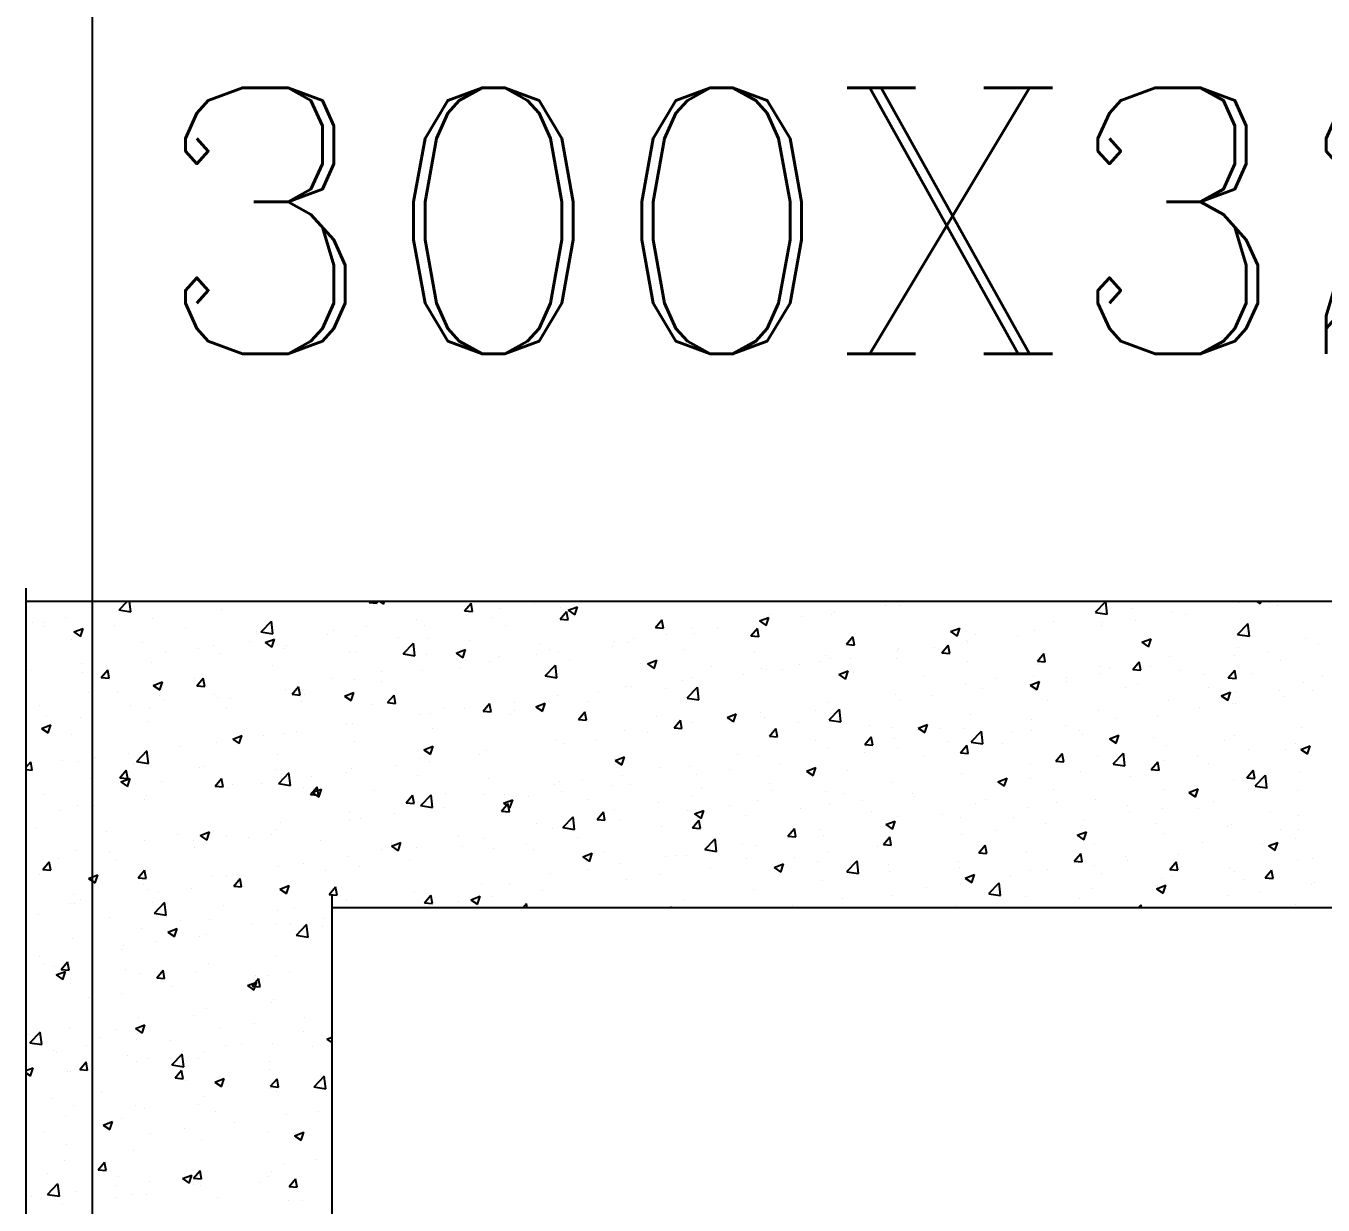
# Model space of a CAD drawing. Header units: millimetres. Extents: x 331487 to 517269, y 198509 to 399936.
# Drawn here: x 442904 to 443879, y 324615 to 325501 of the extents above; entities that cross this region are included whole.
import ezdxf

# ---------------------------------------------------------------- set-up
doc = ezdxf.new("R2010")
doc.units = ezdxf.units.MM
doc.header["$MEASUREMENT"] = 0
doc.layers.add('9th_Column', color=2, linetype='Continuous', lineweight=25)
doc.layers.add('COLUMN', color=6, linetype='Continuous')
doc.layers.add('FOOTING', color=5, linetype='Continuous')
doc.styles.add('RC', font='romanc.shx', dxfattribs={"height": 200})

msp = doc.modelspace()

# ---------------------------------------------------------------- linework, layer by layer
at = {"layer": '9th_Column'}
for p, q in [((442904.35, 325078.51), (442904.35, 322098.51)), ((447934.35, 325068.51), (442904.35, 325068.51)), ((443134.35, 322328.51), (443134.35, 324848.51)), ((443134.35, 324838.51), (447634.35, 324838.51))]:
    msp.add_line(p, q, dxfattribs=at)
at = {"layer": 'COLUMN', "color": 2, "linetype": 'Continuous'}
for p, q in [((442974.24, 325062.19), (442983.13, 325060.81)), ((442974.33, 325062.28), (442980.3, 325068.51)), ((442983.13, 325060.81), (442982.24, 325068.51)), ((443051.03, 325062.62), (443051.03, 325062.62)), ((443162.27, 325067.71), (443162.95, 325068.51)), ((443162.27, 325067.71), (443168.25, 325067.18)), ((443168.25, 325067.18), (443168, 325068.51)), ((443170.1, 325068.51), (443173.04, 325066.53)), ((443173.03, 325066.53), (443173.69, 325068.51)), ((443234, 325061.43), (443238.82, 325067.18)), ((443239.97, 325060.9), (443238.82, 325067.17)), ((443261.23, 325063.31), (443261.23, 325063.31)), ((443286.27, 325066.6), (443286.27, 325066.6)), ((443306.06, 325064.17), (443306.06, 325064.17)), ((443311.77, 325061.88), (443318.78, 325064.57)), ((443316.74, 325058.52), (443318.77, 325064.57)), ((443521.64, 325068.5), (443521.64, 325068.5)), ((443549.96, 325065.34), (443549.96, 325065.34)), ((443560.49, 325065.27), (443560.49, 325065.27)), ((443708.14, 325060.38), (443715.93, 325068.5)), ((443716.94, 325058.91), (443715.84, 325068.41)), ((443734.79, 325063.53), (443734.79, 325063.53)), ((443791.27, 325068.09), (443791.27, 325068.09)), ((443816.35, 325067.45), (443816.35, 325067.45)), ((443829.3, 325068.51), (443831.91, 325066.75)), ((443831.9, 325066.75), (443832.49, 325068.51)), ((443838.93, 325067.41), (443838.93, 325067.41)), ((443844.65, 325065.83), (443844.65, 325065.83)), ((442909.35, 325052.96), (442909.35, 325052.96)), ((442917.68, 325053.08), (442917.68, 325053.08)), ((442934.39, 325056.25), (442934.39, 325056.25)), ((442972.26, 325061.24), (442972.26, 325061.24)), ((442976.94, 325060.02), (442976.94, 325060.02)), ((442999.69, 325055.58), (442999.69, 325055.58)), ((443081.05, 325045.73), (443088.84, 325053.85)), ((443089.86, 325044.26), (443088.75, 325053.76)), ((443198.08, 325054.99), (443198.08, 325054.99)), ((443234, 325061.43), (443239.98, 325060.91)), ((443254.12, 325056.67), (443254.12, 325056.67)), ((443305.73, 325055.16), (443310.55, 325060.9)), ((443305.73, 325055.16), (443311.7, 325054.63)), ((443311.7, 325054.62), (443310.54, 325060.89)), ((443311.77, 325061.88), (443316.75, 325058.52)), ((443322.72, 325060.42), (443322.72, 325060.42)), ((443377.45, 325048.88), (443382.27, 325054.63)), ((443383.43, 325048.35), (443382.27, 325054.62)), ((443455.49, 325053.87), (443462.49, 325056.56)), ((443455.49, 325053.87), (443460.46, 325050.52)), ((443460.46, 325050.51), (443462.48, 325056.56)), ((443463.32, 325058.49), (443463.32, 325058.49)), ((443487.05, 325057.06), (443487.05, 325057.06)), ((443509.98, 325058.86), (443509.98, 325058.86)), ((443512.09, 325060.35), (443512.09, 325060.35)), ((443676.47, 325053.52), (443676.47, 325053.52)), ((443708.05, 325060.29), (443716.94, 325058.91)), ((443713.07, 325052.92), (443713.07, 325052.92)), ((443737.9, 325054.11), (443737.9, 325054.11)), ((443765.01, 325060.41), (443765.01, 325060.41)), ((443775.78, 325059.09), (443775.78, 325059.09)), ((442918.62, 325050.01), (442918.62, 325050.01)), ((442940.33, 325045.64), (442947.33, 325048.33)), ((442940.33, 325045.64), (442945.3, 325042.29)), ((442945.29, 325042.29), (442947.32, 325048.33)), ((442947.75, 325048.08), (442947.75, 325048.08)), ((442971.06, 325050.82), (442971.06, 325050.82)), ((443024.44, 325048.56), (443024.44, 325048.56)), ((443077.83, 325046.31), (443077.83, 325046.31)), ((443080.96, 325045.64), (443089.86, 325044.26)), ((443131.21, 325044.05), (443131.21, 325044.05)), ((443135.17, 325046.71), (443135.17, 325046.71)), ((443152.27, 325043.23), (443152.27, 325043.23)), ((443160.21, 325050.01), (443160.21, 325050.01)), ((443203.61, 325050.27), (443203.61, 325050.27)), ((443264.4, 325050.41), (443264.4, 325050.41)), ((443377.45, 325048.88), (443383.43, 325048.36)), ((443386.02, 325043.76), (443386.02, 325043.76)), ((443405, 325048.48), (443405, 325048.48)), ((443406.7, 325044.32), (443406.7, 325044.32)), ((443423.9, 325048.74), (443423.9, 325048.74)), ((443449.18, 325042.61), (443454, 325048.35)), ((443449.18, 325042.61), (443455.16, 325042.08)), ((443455.15, 325042.07), (443454, 325048.34)), ((443458.64, 325051.82), (443458.64, 325051.82)), ((443599.2, 325045.86), (443606.2, 325048.55)), ((443599.2, 325045.86), (443604.17, 325042.51)), ((443604.17, 325042.51), (443606.2, 325048.55)), ((443618.15, 325043.51), (443618.15, 325043.51)), ((443649.71, 325042.5), (443649.71, 325042.5)), ((443662.56, 325046.51), (443662.56, 325046.51)), ((443712.87, 325050.81), (443712.87, 325050.81)), ((443814.77, 325043.74), (443823.67, 325042.36)), ((443814.86, 325043.83), (443822.65, 325051.95)), ((443823.67, 325042.36), (443822.56, 325051.86)), ((442938.76, 325039.64), (442938.76, 325039.64)), ((442992.15, 325037.39), (442992.15, 325037.39)), ((443034.14, 325033.41), (443034.14, 325033.41)), ((443045.53, 325035.13), (443045.53, 325035.13)), ((443072.02, 325038.4), (443072.02, 325038.4)), ((443084.04, 325037.64), (443091.04, 325040.32)), ((443084.04, 325037.64), (443089.01, 325034.28)), ((443089.01, 325034.28), (443091.04, 325040.32)), ((443098.91, 325032.88), (443098.91, 325032.88)), ((443100.33, 325035.73), (443100.33, 325035.73)), ((443184.59, 325041.8), (443184.59, 325041.8)), ((443187.78, 325029.18), (443195.57, 325037.3)), ((443196.58, 325027.71), (443195.48, 325037.2)), ((443206.08, 325040.4), (443206.08, 325040.4)), ((443237.97, 325039.54), (443237.97, 325039.54)), ((443291.35, 325037.29), (443291.35, 325037.29)), ((443344.74, 325035.03), (443344.74, 325035.03)), ((443346.68, 325038.46), (443346.68, 325038.46)), ((443356.19, 325037.92), (443356.19, 325037.92)), ((443360.99, 325040.46), (443360.99, 325040.46)), ((443398.12, 325032.78), (443398.12, 325032.78)), ((443520.9, 325036.33), (443525.73, 325042.08)), ((443520.9, 325036.33), (443526.88, 325035.81)), ((443526.88, 325035.8), (443525.72, 325042.07)), ((443559.83, 325033.5), (443559.83, 325033.5)), ((443586.81, 325034.21), (443586.81, 325034.21)), ((443592.63, 325030.05), (443597.45, 325035.8)), ((443598.6, 325029.52), (443597.45, 325035.79)), ((443611.22, 325039.47), (443611.22, 325039.47)), ((443611.84, 325037.51), (443611.84, 325037.51)), ((443742.91, 325037.85), (443749.91, 325040.54)), ((443742.91, 325037.85), (443747.89, 325034.5)), ((443747.88, 325034.5), (443749.91, 325040.54)), ((443815.14, 325034.17), (443815.14, 325034.17)), ((443865.65, 325040.57), (443865.65, 325040.57)), ((443875.53, 325036.25), (443875.53, 325036.25)), ((443009.11, 325030.11), (443009.11, 325030.11)), ((443049.82, 325029.33), (443049.82, 325029.33)), ((443147.77, 325030.39), (443147.77, 325030.39)), ((443152.29, 325030.62), (443152.29, 325030.62)), ((443187.69, 325029.08), (443196.58, 325027.71)), ((443205.67, 325028.37), (443205.67, 325028.37)), ((443227.75, 325029.63), (443234.75, 325032.31)), ((443227.75, 325029.63), (443232.73, 325026.27)), ((443232.72, 325026.27), (443234.75, 325032.31)), ((443234.93, 325023.87), (443234.93, 325023.87)), ((443252.91, 325023.38), (443252.91, 325023.38)), ((443259.06, 325026.11), (443259.06, 325026.11)), ((443259.96, 325027.16), (443259.96, 325027.16)), ((443288.36, 325028.45), (443288.36, 325028.45)), ((443297.83, 325032.15), (443297.83, 325032.15)), ((443304.84, 325030.88), (443304.84, 325030.88)), ((443312.44, 325023.85), (443312.44, 325023.85)), ((443371.46, 325021.62), (443378.47, 325024.31)), ((443376.43, 325018.26), (443378.46, 325024.3)), ((443451.5, 325030.52), (443451.5, 325030.52)), ((443501.51, 325023.49), (443501.51, 325023.49)), ((443504.88, 325028.26), (443504.88, 325028.26)), ((443508.77, 325025.57), (443508.77, 325025.57)), ((443523.65, 325025.9), (443523.65, 325025.9)), ((443558.27, 325026.01), (443558.27, 325026.01)), ((443559.28, 325031.98), (443559.28, 325031.98)), ((443592.63, 325030.05), (443598.61, 325029.53)), ((443611.65, 325023.75), (443611.65, 325023.75)), ((443664.36, 325023.78), (443669.18, 325029.52)), ((443664.36, 325023.78), (443670.33, 325023.26)), ((443670.33, 325023.25), (443669.17, 325029.52)), ((443736.08, 325017.5), (443740.9, 325023.25)), ((443742.06, 325016.97), (443740.9, 325023.24)), ((443763.79, 325027.12), (443763.79, 325027.12)), ((443812.62, 325027.96), (443812.62, 325027.96)), ((443837.66, 325031.26), (443837.66, 325031.26)), ((443847.29, 325023.89), (443847.29, 325023.89)), ((442908.08, 325016.81), (442908.08, 325016.81)), ((442945.96, 325021.8), (442945.96, 325021.8)), ((442946.54, 325014.79), (442946.54, 325014.79)), ((442960.97, 325011.31), (442965.79, 325017.06)), ((442966.94, 325010.78), (442965.79, 325017.05)), ((442998.47, 325022.29), (442998.47, 325022.29)), ((443089.45, 325020.38), (443089.45, 325020.38)), ((443171.77, 325015.55), (443171.77, 325015.55)), ((443202.4, 325016.98), (443202.4, 325016.98)), ((443230.05, 325018.44), (443230.05, 325018.44)), ((443294.5, 325012.63), (443302.29, 325020.74)), ((443303.3, 325011.16), (443302.2, 325020.65)), ((443365.82, 325021.6), (443365.82, 325021.6)), ((443371.46, 325021.62), (443376.44, 325018.26)), ((443419.2, 325019.34), (443419.2, 325019.34)), ((443443.19, 325013.48), (443443.19, 325013.48)), ((443457.42, 325018.53), (443457.42, 325018.53)), ((443460.75, 325017.62), (443460.75, 325017.62)), ((443472.59, 325017.09), (443472.59, 325017.09)), ((443485.78, 325020.91), (443485.78, 325020.91)), ((443515.18, 325013.61), (443522.18, 325016.3)), ((443515.18, 325013.61), (443520.15, 325010.25)), ((443520.15, 325010.25), (443522.17, 325016.3)), ((443525.97, 325014.83), (443525.97, 325014.83)), ((443661.34, 325013.22), (443661.34, 325013.22)), ((443665.03, 325021.5), (443665.03, 325021.5)), ((443711.6, 325014.66), (443711.6, 325014.66)), ((443711.85, 325019.63), (443711.85, 325019.63)), ((443718.41, 325019.24), (443718.41, 325019.24)), ((443736.08, 325017.5), (443742.06, 325016.98)), ((443749.47, 325019.65), (443749.47, 325019.65)), ((443771.79, 325016.99), (443771.79, 325016.99)), ((443788.98, 325013.88), (443788.98, 325013.88)), ((443807.81, 325011.23), (443812.63, 325016.97)), ((443813.78, 325010.7), (443812.63, 325016.97)), ((443825.18, 325014.73), (443825.18, 325014.73)), ((442960.97, 325011.31), (442966.95, 325010.79)), ((443000.02, 325005.38), (443007.02, 325008.07)), ((443000.02, 325005.38), (443004.99, 325002.03)), ((443004.99, 325002.03), (443007.01, 325008.07)), ((443031.13, 325010.37), (443031.13, 325010.37)), ((443032.7, 325005.04), (443037.52, 325010.78)), ((443032.7, 325005.04), (443038.67, 325004.51)), ((443038.67, 325004.51), (443037.51, 325010.77)), ((443104.42, 324998.76), (443109.24, 325004.51)), ((443108.87, 325007.27), (443108.87, 325007.27)), ((443110.4, 324998.23), (443109.24, 325004.5)), ((443133.9, 325010.56), (443133.9, 325010.56)), ((443151.05, 325009.94), (443151.05, 325009.94)), ((443171.73, 325008.43), (443171.73, 325008.43)), ((443294.41, 325012.53), (443303.31, 325011.15)), ((443354.97, 325004.63), (443354.97, 325004.63)), ((443359.72, 325004.32), (443359.72, 325004.32)), ((443384.87, 325003.47), (443384.87, 325003.47)), ((443397.59, 325009.3), (443397.59, 325009.3)), ((443401.22, 324996.07), (443409.01, 325004.19)), ((443405.48, 325011.04), (443405.48, 325011.04)), ((443410.03, 324994.6), (443408.92, 325004.1)), ((443579.35, 325012.58), (443579.35, 325012.58)), ((443610, 325006.18), (443610, 325006.18)), ((443632.73, 325010.32), (443632.73, 325010.32)), ((443658.89, 325005.6), (443665.89, 325008.29)), ((443658.89, 325005.6), (443663.86, 325002.25)), ((443663.86, 325002.24), (443665.89, 325008.29)), ((443686.11, 325008.07), (443686.11, 325008.07)), ((443686.56, 325011.37), (443686.56, 325011.37)), ((443730.66, 325003.87), (443730.66, 325003.87)), ((443739.5, 325005.81), (443739.5, 325005.81)), ((443792.88, 325003.55), (443792.88, 325003.55)), ((443807.81, 325011.23), (443813.79, 325010.71)), ((443864.43, 325007.28), (443864.43, 325007.28)), ((443878.56, 325012.48), (443878.56, 325012.48)), ((442951.17, 324999.99), (442951.17, 324999.99)), ((442972.81, 325000.36), (442972.81, 325000.36)), ((443004.55, 324997.73), (443004.55, 324997.73)), ((443007.84, 324993.97), (443007.84, 324993.97)), ((443045.71, 324998.95), (443045.71, 324998.95)), ((443048.6, 324996.04), (443048.6, 324996.04)), ((443057.93, 324995.48), (443057.93, 324995.48)), ((443099.11, 325002.44), (443099.11, 325002.44)), ((443104.42, 324998.76), (443110.4, 324998.24)), ((443113.41, 324998.42), (443113.41, 324998.42)), ((443143.73, 324997.37), (443150.73, 325000.06)), ((443143.73, 324997.37), (443148.7, 324994.02)), ((443148.7, 324994.02), (443150.73, 325000.06)), ((443176.15, 324992.49), (443180.97, 324998.23)), ((443182.12, 324991.96), (443180.97, 324998.22)), ((443303.63, 324997.59), (443303.63, 324997.59)), ((443334.68, 325001.02), (443334.68, 325001.02)), ((443401.14, 324995.98), (443410.03, 324994.6)), ((443558.06, 324998.69), (443558.06, 324998.69)), ((443560.5, 324994.77), (443560.5, 324994.77)), ((443585.53, 324998.07), (443585.53, 324998.07)), ((443623.41, 325003.05), (443623.41, 325003.05)), ((443672.34, 324993.86), (443672.34, 324993.86)), ((443762.58, 324993.84), (443762.58, 324993.84)), ((443802.6, 324997.59), (443809.61, 325000.28)), ((443802.6, 324997.59), (443807.58, 324994.24)), ((443807.57, 324994.23), (443809.6, 325000.28)), ((443813.92, 325000.88), (443813.92, 325000.88)), ((443846.26, 325001.3), (443846.26, 325001.3)), ((443849.23, 324996.81), (443849.23, 324996.81)), ((443871.26, 325001.93), (443871.26, 325001.93)), ((442914.49, 324990.35), (442914.49, 324990.35)), ((442982.8, 324990.67), (442982.8, 324990.67)), ((442997.26, 324989), (442997.26, 324989)), ((443055.09, 324988.41), (443055.09, 324988.41)), ((443111.31, 324993.22), (443111.31, 324993.22)), ((443164.69, 324990.97), (443164.69, 324990.97)), ((443176.15, 324992.49), (443182.13, 324991.96)), ((443208.62, 324984.42), (443208.62, 324984.42)), ((443218.08, 324988.71), (443218.08, 324988.71)), ((443233.65, 324987.72), (443233.65, 324987.72)), ((443247.88, 324986.21), (443252.7, 324991.96)), ((443247.88, 324986.21), (443253.85, 324985.69)), ((443251.69, 324990.09), (443251.69, 324990.09)), ((443253.85, 324985.68), (443252.69, 324991.95)), ((443271.46, 324986.46), (443271.46, 324986.46)), ((443271.53, 324992.71), (443271.53, 324992.71)), ((443287.44, 324989.36), (443294.44, 324992.05)), ((443287.44, 324989.36), (443292.42, 324986.01)), ((443292.41, 324986.01), (443294.44, 324992.05)), ((443319.6, 324979.94), (443324.42, 324985.68)), ((443325.58, 324979.41), (443324.42, 324985.67)), ((443324.84, 324984.2), (443324.84, 324984.2)), ((443326.56, 324993.46), (443326.56, 324993.46)), ((443431.16, 324981.36), (443438.16, 324984.04)), ((443436.12, 324978), (443438.15, 324984.04)), ((443456.21, 324985.24), (443456.21, 324985.24)), ((443497.35, 324986.46), (443497.35, 324986.46)), ((443507.55, 324992.28), (443507.55, 324992.28)), ((443507.95, 324979.52), (443515.74, 324987.64)), ((443516.75, 324978.05), (443515.65, 324987.55)), ((443710.64, 324986.34), (443710.64, 324986.34)), ((443786.32, 324988.52), (443786.32, 324988.52)), ((443811.35, 324991.82), (443811.35, 324991.82)), ((443812.94, 324991.92), (443812.94, 324991.92)), ((442915.99, 324973.13), (442923, 324975.82)), ((442919.65, 324982.36), (442919.65, 324982.36)), ((442920.96, 324969.77), (442922.99, 324975.82)), ((442945.32, 324981.5), (442945.32, 324981.5)), ((442996.77, 324978.4), (442996.77, 324978.4)), ((443145.47, 324976.11), (443145.47, 324976.11)), ((443149.84, 324976.65), (443149.84, 324976.65)), ((443201.18, 324983.69), (443201.18, 324983.69)), ((443268.24, 324983.45), (443268.24, 324983.45)), ((443319.6, 324979.94), (443325.58, 324979.41)), ((443378.22, 324981.94), (443378.22, 324981.94)), ((443391.33, 324973.66), (443396.15, 324979.41)), ((443397.3, 324973.13), (443396.14, 324979.4)), ((443404.27, 324977.75), (443404.27, 324977.75)), ((443431.16, 324981.36), (443436.13, 324978)), ((443431.61, 324979.69), (443431.61, 324979.69)), ((443434.44, 324978.18), (443434.44, 324978.18)), ((443459.47, 324981.47), (443459.47, 324981.47)), ((443484.99, 324977.43), (443484.99, 324977.43)), ((443507.86, 324979.43), (443516.75, 324978.05)), ((443538.37, 324975.18), (443538.37, 324975.18)), ((443574.87, 324973.35), (443581.87, 324976.04)), ((443579.84, 324969.99), (443581.87, 324976.03)), ((443614.02, 324983.84), (443614.02, 324983.84)), ((443660.13, 324979.94), (443660.13, 324979.94)), ((443685.29, 324975.22), (443685.29, 324975.22)), ((443723.16, 324980.21), (443723.16, 324980.21)), ((443754.62, 324981.91), (443754.62, 324981.91)), ((442915.99, 324973.13), (442920.97, 324969.77)), ((442938.45, 324968.39), (442938.45, 324968.39)), ((443059.71, 324965.12), (443066.71, 324967.81)), ((443059.71, 324965.12), (443064.68, 324961.77)), ((443064.68, 324961.76), (443066.7, 324967.81)), ((443082.56, 324967.83), (443082.56, 324967.83)), ((443097.9, 324969.15), (443097.9, 324969.15)), ((443107.59, 324971.12), (443107.59, 324971.12)), ((443209.92, 324973.44), (443209.92, 324973.44)), ((443333.41, 324964.88), (443333.41, 324964.88)), ((443353.76, 324971.34), (443353.76, 324971.34)), ((443371.28, 324969.86), (443371.28, 324969.86)), ((443391.33, 324973.66), (443397.3, 324973.14)), ((443463.05, 324967.39), (443467.87, 324973.13)), ((443463.05, 324967.39), (443469.03, 324966.86)), ((443469.03, 324966.86), (443467.87, 324973.12)), ((443534.78, 324961.11), (443539.6, 324966.86)), ((443540.75, 324960.58), (443539.6, 324966.85)), ((443555.7, 324973.83), (443555.7, 324973.83)), ((443556.84, 324965.4), (443556.84, 324965.4)), ((443574.87, 324973.35), (443579.84, 324969.99)), ((443591.75, 324972.92), (443591.75, 324972.92)), ((443608.78, 324972.89), (443608.78, 324972.89)), ((443614.67, 324962.97), (443622.46, 324971.09)), ((443623.48, 324961.5), (443622.37, 324971)), ((443645.13, 324970.67), (443645.13, 324970.67)), ((443660.26, 324971.93), (443660.26, 324971.93)), ((443696.3, 324971.9), (443696.3, 324971.9)), ((443698.52, 324968.41), (443698.52, 324968.41)), ((443718.58, 324965.34), (443725.58, 324968.03)), ((443718.58, 324965.34), (443723.56, 324961.98)), ((443723.55, 324961.98), (443725.58, 324968.02)), ((443751.9, 324966.16), (443751.9, 324966.16)), ((443812.7, 324967.59), (443812.7, 324967.59)), ((443863.21, 324973.99), (443863.21, 324973.99)), ((442987.59, 324948.32), (442995.37, 324956.44)), ((442996.39, 324946.85), (442995.28, 324956.34)), ((442996.04, 324955.71), (442996.04, 324955.71)), ((443019.4, 324959.51), (443019.4, 324959.51)), ((443047.39, 324962.75), (443047.39, 324962.75)), ((443151.6, 324963.43), (443151.6, 324963.43)), ((443203.42, 324957.11), (443210.42, 324959.8)), ((443203.42, 324957.11), (443208.39, 324953.76)), ((443208.39, 324953.76), (443210.42, 324959.8)), ((443250.47, 324956.81), (443250.47, 324956.81)), ((443302.41, 324964.3), (443302.41, 324964.3)), ((443308.38, 324961.58), (443308.38, 324961.58)), ((443497.38, 324963.82), (443497.38, 324963.82)), ((443506.33, 324959), (443506.33, 324959)), ((443534.19, 324955.33), (443534.19, 324955.33)), ((443534.78, 324961.11), (443540.76, 324960.59)), ((443559.23, 324958.63), (443559.23, 324958.63)), ((443597.1, 324963.61), (443597.1, 324963.61)), ((443606.51, 324954.84), (443611.33, 324960.58)), ((443606.51, 324954.84), (443612.48, 324954.31)), ((443612.48, 324954.3), (443611.32, 324960.57)), ((443614.58, 324962.88), (443623.48, 324961.5)), ((443637.98, 324961.89), (443637.98, 324961.89)), ((443761.36, 324960.55), (443761.36, 324960.55)), ((443805.28, 324963.9), (443805.28, 324963.9)), ((443822.92, 324957.36), (443822.92, 324957.36)), ((443851.13, 324956.92), (443851.13, 324956.92)), ((443858.66, 324961.65), (443858.66, 324961.65)), ((443862.29, 324957.33), (443869.3, 324960.02)), ((443862.29, 324957.33), (443867.27, 324953.97)), ((443867.26, 324953.97), (443869.29, 324960.02)), ((442904.35, 324943.83), (442907.94, 324948.11)), ((442909.09, 324941.84), (442907.94, 324948.11)), ((442931.69, 324948.89), (442931.69, 324948.89)), ((442944.1, 324948.21), (442944.1, 324948.21)), ((442956.5, 324951.23), (442956.5, 324951.23)), ((442981.53, 324954.53), (442981.53, 324954.53)), ((442985.07, 324946.63), (442985.07, 324946.63)), ((442987.5, 324948.22), (442996.39, 324946.85)), ((443093.28, 324953.42), (443093.28, 324953.42)), ((443182.31, 324944.98), (443182.31, 324944.98)), ((443199.96, 324950.4), (443199.96, 324950.4)), ((443207.35, 324948.28), (443207.35, 324948.28)), ((443245.22, 324953.26), (443245.22, 324953.26)), ((443347.13, 324949.1), (443354.13, 324951.79)), ((443347.13, 324949.1), (443352.11, 324945.75)), ((443352.1, 324945.75), (443354.13, 324951.79)), ((443439.06, 324953.81), (443439.06, 324953.81)), ((443454.99, 324951.95), (443454.99, 324951.95)), ((443471.04, 324947.02), (443471.04, 324947.02)), ((443579.66, 324951.88), (443579.66, 324951.88)), ((443658.91, 324946.65), (443658.91, 324946.65)), ((443678.23, 324948.56), (443683.05, 324954.31)), ((443678.23, 324948.56), (443684.21, 324948.04)), ((443684.21, 324948.03), (443683.05, 324954.3)), ((443709.42, 324953.05), (443709.42, 324953.05)), ((443721.31, 324946.32), (443730.2, 324944.95)), ((443721.4, 324946.42), (443729.19, 324954.54)), ((443730.2, 324944.95), (443729.1, 324954.44)), ((443749.96, 324942.29), (443754.78, 324948.03)), ((443755.93, 324941.75), (443754.77, 324948.02)), ((443760.01, 324949.08), (443760.01, 324949.08)), ((443785.04, 324952.38), (443785.04, 324952.38)), ((443792.81, 324946.91), (443792.81, 324946.91)), ((442904.35, 324942.26), (442909.1, 324941.85)), ((442952.78, 324935.46), (442952.78, 324935.46)), ((442974.85, 324936.09), (442979.67, 324941.84)), ((442974.85, 324936.09), (442980.82, 324935.57)), ((442975.68, 324932.87), (442982.69, 324935.56)), ((442980.82, 324935.56), (442979.66, 324941.83)), ((442980.65, 324929.51), (442982.68, 324935.55)), ((443034.96, 324943.41), (443034.96, 324943.41)), ((443038.46, 324944.38), (443038.46, 324944.38)), ((443046.57, 324929.82), (443051.39, 324935.56)), ((443052.55, 324929.29), (443051.39, 324935.56)), ((443091.84, 324942.12), (443091.84, 324942.12)), ((443094.31, 324931.77), (443102.1, 324939.88)), ((443096.68, 324935.86), (443096.68, 324935.86)), ((443103.11, 324930.3), (443102.01, 324939.79)), ((443119.16, 324936.67), (443119.16, 324936.67)), ((443145.22, 324939.87), (443145.22, 324939.87)), ((443148.62, 324943.36), (443148.62, 324943.36)), ((443198.6, 324937.61), (443198.6, 324937.61)), ((443251.99, 324935.36), (443251.99, 324935.36)), ((443352.54, 324938.05), (443352.54, 324938.05)), ((443380.75, 324943.8), (443380.75, 324943.8)), ((443403.05, 324944.46), (443403.05, 324944.46)), ((443408.13, 324938.73), (443408.13, 324938.73)), ((443433.17, 324942.03), (443433.17, 324942.03)), ((443490.85, 324941.09), (443497.85, 324943.78)), ((443490.85, 324941.09), (443495.82, 324937.74)), ((443495.82, 324937.74), (443497.84, 324943.78)), ((443521.34, 324941.87), (443521.34, 324941.87)), ((443607.57, 324939.61), (443607.57, 324939.61)), ((443634.56, 324933.09), (443641.56, 324935.77)), ((443639.53, 324929.73), (443641.56, 324935.77)), ((443658.98, 324935.78), (443658.98, 324935.78)), ((443696.86, 324940.77), (443696.86, 324940.77)), ((443734.49, 324936.9), (443734.49, 324936.9)), ((443749.96, 324942.29), (443755.93, 324941.76)), ((443821.68, 324936.01), (443826.5, 324941.76)), ((443821.68, 324936.01), (443827.66, 324935.49)), ((443827.66, 324935.48), (443826.5, 324941.75)), ((443828.12, 324929.87), (443835.91, 324937.98)), ((443836.92, 324928.4), (443835.82, 324937.89)), ((443862, 324940.7), (443862, 324940.7)), ((442975.68, 324932.87), (442980.66, 324929.51)), ((442976.64, 324933.4), (442976.64, 324933.4)), ((443006.16, 324933.2), (443006.16, 324933.2)), ((443046.17, 324929.46), (443046.17, 324929.46)), ((443046.57, 324929.82), (443052.55, 324929.3)), ((443056.25, 324928.39), (443056.25, 324928.39)), ((443059.54, 324930.95), (443059.54, 324930.95)), ((443081.29, 324931.68), (443081.29, 324931.68)), ((443094.22, 324931.67), (443103.11, 324930.29)), ((443112.92, 324928.69), (443112.92, 324928.69)), ((443118.3, 324923.54), (443123.12, 324929.29)), ((443119.4, 324924.86), (443126.4, 324927.55)), ((443124.27, 324923.01), (443123.12, 324929.28)), ((443124.37, 324921.5), (443126.39, 324927.54)), ((443166.31, 324926.43), (443166.31, 324926.43)), ((443301.2, 324931.01), (443301.2, 324931.01)), ((443305.37, 324933.1), (443305.37, 324933.1)), ((443322.43, 324933.79), (443322.43, 324933.79)), ((443344.98, 324930.42), (443344.98, 324930.42)), ((443358.75, 324930.85), (443358.75, 324930.85)), ((443412.13, 324928.59), (443412.13, 324928.59)), ((443463.03, 324931.86), (443463.03, 324931.86)), ((443465.51, 324926.33), (443465.51, 324926.33)), ((443505.12, 324925.71), (443505.12, 324925.71)), ((443555.63, 324932.11), (443555.63, 324932.11)), ((443633.95, 324932.49), (443633.95, 324932.49)), ((443634.56, 324933.09), (443639.53, 324929.73)), ((443676.17, 324926.89), (443676.17, 324926.89)), ((443760.14, 324927.26), (443760.14, 324927.26)), ((443778.27, 324925.08), (443785.27, 324927.76)), ((443783.24, 324921.72), (443785.27, 324927.76)), ((443811.49, 324934.3), (443811.49, 324934.3)), ((443828.03, 324929.77), (443836.93, 324928.39)), ((443859.77, 324926.24), (443859.77, 324926.24)), ((442918.33, 324923.39), (442918.33, 324923.39)), ((442993.1, 324920.07), (442993.1, 324920.07)), ((442994.83, 324922.42), (442994.83, 324922.42)), ((443118.3, 324923.54), (443124.28, 324923.02)), ((443119.4, 324924.86), (443124.37, 324921.5)), ((443190.02, 324917.27), (443194.85, 324923.01)), ((443190.02, 324917.27), (443196, 324916.74)), ((443196, 324916.74), (443194.84, 324923.01)), ((443198.75, 324917.11), (443198.75, 324917.11)), ((443201.03, 324915.21), (443208.82, 324923.33)), ((443209.84, 324913.74), (443208.73, 324923.24)), ((443219.69, 324924.18), (443219.69, 324924.18)), ((443249.26, 324923.52), (443249.26, 324923.52)), ((443261.75, 324910.99), (443266.57, 324916.74)), ((443263.11, 324916.85), (443270.11, 324919.54)), ((443263.11, 324916.85), (443268.09, 324913.49)), ((443264.11, 324923.78), (443264.11, 324923.78)), ((443267.72, 324910.46), (443266.57, 324916.73)), ((443268.08, 324913.49), (443270.11, 324919.54)), ((443273.07, 324921.92), (443273.07, 324921.92)), ((443282.07, 324922.14), (443282.07, 324922.14)), ((443307.1, 324925.43), (443307.1, 324925.43)), ((443326.45, 324919.67), (443326.45, 324919.67)), ((443379.83, 324917.41), (443379.83, 324917.41)), ((443404.71, 324921.85), (443404.71, 324921.85)), ((443453.77, 324918.66), (443453.77, 324918.66)), ((443507.89, 324915.89), (443507.89, 324915.89)), ((443518.9, 324924.08), (443518.9, 324924.08)), ((443532.92, 324919.19), (443532.92, 324919.19)), ((443570.79, 324924.17), (443570.79, 324924.17)), ((443572.28, 324921.82), (443572.28, 324921.82)), ((443617.85, 324916.88), (443617.85, 324916.88)), ((443625.66, 324919.57), (443625.66, 324919.57)), ((443679.04, 324917.31), (443679.04, 324917.31)), ((443708.21, 324919.76), (443708.21, 324919.76)), ((443778.27, 324925.08), (443783.25, 324921.72)), ((443796.61, 324917.92), (443796.61, 324917.92)), ((442930.19, 324911.79), (442930.19, 324911.79)), ((442942.89, 324914.92), (442942.89, 324914.92)), ((442955.22, 324915.09), (442955.22, 324915.09)), ((443147.4, 324910.07), (443147.4, 324910.07)), ((443181.04, 324908.84), (443181.04, 324908.84)), ((443200.95, 324915.12), (443209.84, 324913.74)), ((443205.79, 324913.77), (443205.79, 324913.77)), ((443218.91, 324913.82), (443218.91, 324913.82)), ((443261.75, 324910.99), (443267.73, 324910.47)), ((443307.76, 324898.66), (443315.55, 324906.78)), ((443316.56, 324897.19), (443315.46, 324906.69)), ((443333.48, 324904.72), (443338.3, 324910.46)), ((443339.45, 324904.19), (443338.29, 324910.45)), ((443346.39, 324911.84), (443346.39, 324911.84)), ((443401.84, 324911.17), (443401.84, 324911.17)), ((443406.82, 324908.84), (443413.83, 324911.53)), ((443406.82, 324908.84), (443411.8, 324905.49)), ((443411.79, 324905.48), (443413.82, 324911.53)), ((443433.22, 324915.16), (443433.22, 324915.16)), ((443444.73, 324907.58), (443444.73, 324907.58)), ((443486.6, 324912.9), (443486.6, 324912.9)), ((443539.98, 324910.65), (443539.98, 324910.65)), ((443559.53, 324906.87), (443559.53, 324906.87)), ((443593.36, 324908.39), (443593.36, 324908.39)), ((443606.35, 324906.32), (443606.35, 324906.32)), ((443646.75, 324906.14), (443646.75, 324906.14)), ((443657.69, 324913.36), (443657.69, 324913.36)), ((443732.43, 324915.06), (443732.43, 324915.06)), ((443733.7, 324909.64), (443733.7, 324909.64)), ((443758.74, 324912.94), (443758.74, 324912.94)), ((443785.81, 324912.8), (443785.81, 324912.8)), ((443839.19, 324910.55), (443839.19, 324910.55)), ((443860.78, 324907.41), (443860.78, 324907.41)), ((442911.8, 324898.06), (442911.8, 324898.06)), ((443092.85, 324897.23), (443092.85, 324897.23)), ((443095.47, 324902.58), (443095.47, 324902.58)), ((443147.47, 324903.76), (443147.47, 324903.76)), ((443156.01, 324905.54), (443156.01, 324905.54)), ((443288.07, 324901.83), (443288.07, 324901.83)), ((443299.98, 324897.72), (443299.98, 324897.72)), ((443307.67, 324898.57), (443316.56, 324897.19)), ((443333.48, 324904.72), (443339.45, 324904.19)), ((443351.32, 324904.77), (443351.32, 324904.77)), ((443381.82, 324899.29), (443381.82, 324899.29)), ((443405.2, 324898.44), (443410.02, 324904.19)), ((443405.2, 324898.44), (443411.18, 324897.92)), ((443406.86, 324902.59), (443406.86, 324902.59)), ((443411.18, 324897.91), (443410.02, 324904.18)), ((443476.93, 324892.17), (443481.75, 324897.91)), ((443482.9, 324891.64), (443481.75, 324897.9)), ((443501.22, 324896.86), (443501.22, 324896.86)), ((443550.54, 324900.83), (443557.54, 324903.52)), ((443550.54, 324900.83), (443555.51, 324897.48)), ((443554.41, 324898.82), (443554.41, 324898.82)), ((443555.51, 324897.48), (443557.53, 324903.52)), ((443632.68, 324896.34), (443632.68, 324896.34)), ((443670.55, 324901.33), (443670.55, 324901.33)), ((443700.13, 324903.88), (443700.13, 324903.88)), ((443753.51, 324901.62), (443753.51, 324901.62)), ((443806.89, 324899.37), (443806.89, 324899.37)), ((443810.27, 324901.01), (443810.27, 324901.01)), ((443847, 324897.26), (443847, 324897.26)), ((443860.27, 324897.11), (443860.27, 324897.11)), ((442965.18, 324895.8), (442965.18, 324895.8)), ((442993.61, 324889.13), (442993.61, 324889.13)), ((443018.56, 324893.55), (443018.56, 324893.55)), ((443029.94, 324888.95), (443029.94, 324888.95)), ((443035.38, 324892.61), (443042.38, 324895.29)), ((443035.38, 324892.61), (443040.35, 324889.25)), ((443040.34, 324889.25), (443042.37, 324895.29)), ((443044.95, 324896.17), (443044.95, 324896.17)), ((443054.98, 324892.24), (443054.98, 324892.24)), ((443071.94, 324891.29), (443071.94, 324891.29)), ((443089.15, 324893.75), (443089.15, 324893.75)), ((443125.33, 324889.04), (443125.33, 324889.04)), ((443178.71, 324886.78), (443178.71, 324886.78)), ((443179.09, 324884.6), (443186.09, 324887.28)), ((443184.06, 324881.24), (443186.09, 324887.28)), ((443229.75, 324891.81), (443229.75, 324891.81)), ((443248.04, 324890.23), (443248.04, 324890.23)), ((443318.67, 324890.98), (443318.67, 324890.98)), ((443414.48, 324882.11), (443422.27, 324890.23)), ((443423.29, 324880.64), (443422.18, 324890.14)), ((443442.9, 324886.85), (443442.9, 324886.85)), ((443476.93, 324892.17), (443482.91, 324891.64)), ((443503.9, 324892.42), (443503.9, 324892.42)), ((443548.65, 324885.89), (443553.48, 324891.64)), ((443554.63, 324885.36), (443553.47, 324891.63)), ((443607.64, 324893.05), (443607.64, 324893.05)), ((443694.25, 324892.82), (443701.25, 324895.51)), ((443694.25, 324892.82), (443699.22, 324889.47)), ((443699.22, 324889.47), (443701.25, 324895.51)), ((443758.93, 324893.97), (443758.93, 324893.97)), ((443788.68, 324887.25), (443788.68, 324887.25)), ((443833.46, 324886.8), (443833.46, 324886.8)), ((443837.96, 324884.81), (443844.96, 324887.5)), ((443842.93, 324881.46), (443844.96, 324887.5)), ((443858.49, 324890.09), (443858.49, 324890.09)), ((442941.67, 324881.63), (442941.67, 324881.63)), ((442966.79, 324880.63), (442966.79, 324880.63)), ((443030.83, 324883.74), (443030.83, 324883.74)), ((443146.19, 324876.78), (443146.19, 324876.78)), ((443171.43, 324881.8), (443171.43, 324881.8)), ((443179.09, 324884.6), (443184.06, 324881.24)), ((443197.53, 324883.82), (443197.53, 324883.82)), ((443232.09, 324884.53), (443232.09, 324884.53)), ((443255.76, 324882.7), (443255.76, 324882.7)), ((443280.8, 324885.99), (443280.8, 324885.99)), ((443285.47, 324882.27), (443285.47, 324882.27)), ((443322.8, 324876.59), (443329.8, 324879.28)), ((443327.77, 324873.23), (443329.8, 324879.27)), ((443338.85, 324880.01), (443338.85, 324880.01)), ((443384.58, 324876.84), (443384.58, 324876.84)), ((443392.24, 324877.76), (443392.24, 324877.76)), ((443400.62, 324877.88), (443400.62, 324877.88)), ((443414.39, 324882.02), (443423.29, 324880.64)), ((443452.56, 324885.38), (443452.56, 324885.38)), ((443506.61, 324879.74), (443506.61, 324879.74)), ((443544.49, 324884.73), (443544.49, 324884.73)), ((443548.65, 324885.89), (443554.63, 324885.37)), ((443620.38, 324879.62), (443625.2, 324885.36)), ((443620.38, 324879.62), (443626.36, 324879.09)), ((443626.35, 324879.09), (443625.2, 324885.35)), ((443656.48, 324880.07), (443656.48, 324880.07)), ((443692.11, 324873.34), (443696.93, 324879.09)), ((443698.08, 324872.81), (443696.92, 324879.08)), ((443706.99, 324886.47), (443706.99, 324886.47)), ((443730.36, 324877.24), (443730.36, 324877.24)), ((443770.3, 324878.48), (443770.3, 324878.48)), ((443837.96, 324884.81), (443842.94, 324881.46)), ((442917, 324867.15), (442921.82, 324872.89)), ((442917, 324867.15), (442922.97, 324866.63)), ((442922.97, 324866.62), (442921.81, 324872.89)), ((442928.92, 324875.64), (442928.92, 324875.64)), ((442972.51, 324873.73), (442972.51, 324873.73)), ((443094.25, 324869.29), (443094.25, 324869.29)), ((443113.11, 324871.79), (443113.11, 324871.79)), ((443154.73, 324869.4), (443154.73, 324869.4)), ((443192.61, 324874.38), (443192.61, 324874.38)), ((443322.8, 324876.59), (443327.78, 324873.23)), ((443350.11, 324871.48), (443350.11, 324871.48)), ((443418.42, 324868.13), (443418.42, 324868.13)), ((443445.62, 324875.5), (443445.62, 324875.5)), ((443466.51, 324868.58), (443473.52, 324871.27)), ((443466.51, 324868.58), (443471.49, 324865.22)), ((443471.48, 324865.22), (443473.51, 324871.27)), ((443481.58, 324876.45), (443481.58, 324876.45)), ((443499, 324873.25), (443499, 324873.25)), ((443521.21, 324865.56), (443529, 324873.68)), ((443530.01, 324864.09), (443528.91, 324873.58)), ((443552.38, 324870.99), (443552.38, 324870.99)), ((443605.14, 324873.03), (443605.14, 324873.03)), ((443605.77, 324868.74), (443605.77, 324868.74)), ((443672.04, 324867.23), (443672.04, 324867.23)), ((443692.11, 324873.34), (443698.08, 324872.82)), ((443707.4, 324870.2), (443707.4, 324870.2)), ((443732.43, 324873.5), (443732.43, 324873.5)), ((443763.83, 324867.07), (443768.65, 324872.81)), ((443763.83, 324867.07), (443769.81, 324866.54)), ((443769.81, 324866.54), (443768.65, 324872.8)), ((443809.06, 324867.72), (443809.06, 324867.72)), ((443859.57, 324874.12), (443859.57, 324874.12)), ((443870.96, 324875.3), (443870.96, 324875.3)), ((442914.2, 324863.72), (442914.2, 324863.72)), ((442951.35, 324860.35), (442958.36, 324863.04)), ((442951.35, 324860.35), (442956.33, 324857)), ((442956.32, 324857), (442958.35, 324863.04)), ((442988.72, 324860.87), (442993.54, 324866.62)), ((442988.72, 324860.87), (442994.7, 324860.35)), ((442994.7, 324860.34), (442993.54, 324866.61)), ((443043.74, 324862.88), (443043.74, 324862.88)), ((443054.8, 324861.78), (443054.8, 324861.78)), ((443060.45, 324854.6), (443065.27, 324860.34)), ((443066.42, 324854.07), (443065.26, 324860.34)), ((443066.54, 324857.79), (443066.54, 324857.79)), ((443129.7, 324866.1), (443129.7, 324866.1)), ((443298.77, 324864.43), (443298.77, 324864.43)), ((443326.26, 324866.83), (443326.26, 324866.83)), ((443355.52, 324859.85), (443355.52, 324859.85)), ((443380.55, 324863.15), (443380.55, 324863.15)), ((443502.69, 324859.13), (443502.69, 324859.13)), ((443521.12, 324865.47), (443530.01, 324864.09)), ((443553.2, 324865.53), (443553.2, 324865.53)), ((443610.23, 324860.57), (443617.23, 324863.26)), ((443610.23, 324860.57), (443615.2, 324857.22)), ((443615.2, 324857.21), (443617.22, 324863.26)), ((443644.24, 324861.89), (443644.24, 324861.89)), ((443659.15, 324866.48), (443659.15, 324866.48)), ((443712.53, 324864.23), (443712.53, 324864.23)), ((443757.71, 324860.68), (443757.71, 324860.68)), ((443765.91, 324861.97), (443765.91, 324861.97)), ((443812.64, 324865.29), (443812.64, 324865.29)), ((443819.29, 324859.72), (443819.29, 324859.72)), ((443835.56, 324860.79), (443840.38, 324866.54)), ((443835.56, 324860.79), (443841.54, 324860.27)), ((443841.53, 324860.26), (443840.38, 324866.53)), ((443872.68, 324857.46), (443872.68, 324857.46)), ((442940.46, 324848.35), (442940.46, 324848.35)), ((442992.39, 324855.84), (442992.39, 324855.84)), ((442996.48, 324851.77), (442996.48, 324851.77)), ((443003.64, 324849.5), (443003.64, 324849.5)), ((443028.67, 324852.8), (443028.67, 324852.8)), ((443060.45, 324854.6), (443066.42, 324854.08)), ((443095.07, 324852.34), (443102.07, 324855.03)), ((443095.07, 324852.34), (443100.04, 324848.99)), ((443100.04, 324848.99), (443102.06, 324855.03)), ((443132.17, 324848.32), (443136.99, 324854.07)), ((443132.17, 324848.32), (443138.15, 324847.8)), ((443138.15, 324847.79), (443136.99, 324854.06)), ((443196.32, 324850.54), (443196.32, 324850.54)), ((443203.9, 324842.05), (443208.72, 324847.79)), ((443209.87, 324841.52), (443208.72, 324847.79)), ((443246.83, 324856.94), (443246.83, 324856.94)), ((443267.94, 324856.82), (443267.94, 324856.82)), ((443292.36, 324851.54), (443292.36, 324851.54)), ((443451.34, 324852.09), (443451.34, 324852.09)), ((443581.33, 324853.6), (443581.33, 324853.6)), ((443606.37, 324856.9), (443606.37, 324856.9)), ((443613.72, 324857.22), (443613.72, 324857.22)), ((443627.84, 324848.91), (443636.74, 324847.53)), ((443627.93, 324849.01), (443635.72, 324857.12)), ((443636.73, 324847.54), (443635.63, 324857.03)), ((443705.77, 324853.18), (443705.77, 324853.18)), ((443753.94, 324852.56), (443760.94, 324855.25)), ((443753.94, 324852.56), (443758.91, 324849.21)), ((443754.32, 324855.28), (443754.32, 324855.28)), ((443758.91, 324849.2), (443760.94, 324855.25)), ((443832.19, 324850.65), (443832.19, 324850.65)), ((443870.06, 324855.64), (443870.06, 324855.64)), ((442938.16, 324841.76), (442938.16, 324841.76)), ((442940.48, 324841.19), (442940.48, 324841.19)), ((442945.71, 324844.7), (442945.71, 324844.7)), ((442999.09, 324842.45), (442999.09, 324842.45)), ((443000.84, 324834.35), (443008.63, 324842.47)), ((443009.65, 324832.88), (443008.54, 324842.38)), ((443052.47, 324840.19), (443052.47, 324840.19)), ((443105.85, 324837.94), (443105.85, 324837.94)), ((443144.97, 324843.49), (443144.97, 324843.49)), ((443203.9, 324842.05), (443209.88, 324841.53)), ((443209.62, 324846.81), (443209.62, 324846.81)), ((443229.46, 324843.26), (443229.46, 324843.26)), ((443238.78, 324844.33), (443245.78, 324847.02)), ((443238.78, 324844.33), (443243.75, 324840.98)), ((443243.75, 324840.98), (443245.78, 324847.02)), ((443254.49, 324846.55), (443254.49, 324846.55)), ((443277.92, 324838.51), (443280.45, 324841.52)), ((443281, 324838.51), (443280.44, 324841.51)), ((443388.18, 324838.51), (443389.49, 324839.01)), ((443389.32, 324838.51), (443389.49, 324839.01)), ((443399.4, 324844.59), (443399.4, 324844.59)), ((443480.31, 324840.3), (443480.31, 324840.3)), ((443518.18, 324845.29), (443518.18, 324845.29)), ((443555.41, 324847.21), (443555.41, 324847.21)), ((443603.92, 324839.74), (443603.92, 324839.74)), ((443655.26, 324846.78), (443655.26, 324846.78)), ((443696, 324845.27), (443696, 324845.27)), ((443740.47, 324838.51), (443742.44, 324840.57)), ((443742.58, 324838.51), (443742.35, 324840.48)), ((443744, 324839.04), (443744, 324839.04)), ((443807.15, 324847.36), (443807.15, 324847.36)), ((443858.35, 324840.83), (443858.35, 324840.83)), ((442913.41, 324833.53), (442913.41, 324833.53)), ((442966.79, 324831.27), (442966.79, 324831.27)), ((443000.75, 324834.26), (443009.65, 324832.88)), ((443020.17, 324829.02), (443020.17, 324829.02)), ((443042.52, 324829.59), (443042.52, 324829.59)), ((443093.03, 324836), (443093.03, 324836)), ((443128.43, 324829.96), (443128.43, 324829.96)), ((442991.18, 324822.55), (442991.18, 324822.55)), ((443011.04, 324820.09), (443018.05, 324822.78)), ((443011.04, 324820.09), (443016.02, 324816.74)), ((443016.01, 324816.73), (443018.04, 324822.78)), ((443040.24, 324818.34), (443040.24, 324818.34)), ((443073.55, 324826.76), (443073.55, 324826.76)), ((443092.99, 324826.79), (443092.99, 324826.79)), ((443103.39, 324826.66), (443103.39, 324826.66)), ((443107.57, 324817.8), (443115.36, 324825.92)), ((443116.37, 324816.33), (443115.27, 324825.83)), ((443126.94, 324824.5), (443126.94, 324824.5)), ((442939.24, 324815.06), (442939.24, 324815.06)), ((442977.33, 324810.06), (442977.33, 324810.06)), ((443002.36, 324813.36), (443002.36, 324813.36)), ((443034.67, 324816.78), (443034.67, 324816.78)), ((443107.48, 324817.71), (443116.37, 324816.33)), ((442914.18, 324801.75), (442914.18, 324801.75)), ((442976.35, 324806.77), (442976.35, 324806.77)), ((443091.82, 324802.71), (443091.82, 324802.71)), ((442918.03, 324796.76), (442918.03, 324796.76)), ((442925.81, 324793.87), (442925.81, 324793.87)), ((442927.02, 324787.84), (442934.02, 324790.53)), ((442930.87, 324791.93), (442935.69, 324797.68)), ((442930.87, 324791.93), (442936.85, 324791.41)), ((442931.99, 324784.48), (442934.02, 324790.52)), ((442936.84, 324791.4), (442935.69, 324797.67)), ((442979.19, 324791.62), (442979.19, 324791.62)), ((442989.96, 324789.26), (442989.96, 324789.26)), ((443002.6, 324785.65), (443007.42, 324791.4)), ((443008.57, 324785.12), (443007.41, 324791.39)), ((443032.57, 324789.36), (443032.57, 324789.36)), ((443041.31, 324796.31), (443041.31, 324796.31)), ((443102.12, 324790.51), (443102.12, 324790.51)), ((442927.02, 324787.84), (442932, 324784.48)), ((442938.02, 324781.77), (442938.02, 324781.77)), ((443002.6, 324785.65), (443008.57, 324785.13)), ((443070.73, 324779.83), (443077.74, 324782.52)), ((443070.73, 324779.83), (443075.71, 324776.47)), ((443074.32, 324779.38), (443079.14, 324785.12)), ((443074.32, 324779.38), (443080.3, 324778.86)), ((443075.7, 324776.47), (443077.73, 324782.51)), ((443077.09, 324787.22), (443077.09, 324787.22)), ((443080.3, 324778.85), (443079.14, 324785.12)), ((443085.96, 324787.11), (443085.96, 324787.11)), ((442951.02, 324770.62), (442951.02, 324770.62)), ((442976.06, 324773.92), (442976.06, 324773.92)), ((443013.93, 324778.9), (443013.93, 324778.9)), ((443040.09, 324763.02), (443040.09, 324763.02)), ((443088.86, 324767.12), (443088.86, 324767.12)), ((443090.6, 324769.42), (443090.6, 324769.42)), ((442986.71, 324747.58), (442993.71, 324750.26)), ((442988.75, 324755.97), (442988.75, 324755.97)), ((442991.68, 324744.22), (442993.71, 324750.26)), ((443030.54, 324757.11), (443030.54, 324757.11)), ((443075.81, 324751.07), (443075.81, 324751.07)), ((443113.69, 324756.06), (443113.69, 324756.06)), ((442906.34, 324742.77), (442906.34, 324742.77)), ((442907.38, 324736.94), (442915.17, 324745.06)), ((442916.18, 324735.47), (442915.08, 324744.97)), ((442936.81, 324748.48), (442936.81, 324748.48)), ((442959.72, 324740.52), (442959.72, 324740.52)), ((442972.22, 324747.1), (442972.22, 324747.1)), ((442986.71, 324747.58), (442991.69, 324744.22)), ((443050.78, 324747.78), (443050.78, 324747.78)), ((443112.82, 324745.16), (443112.82, 324745.16)), ((443130.43, 324739.57), (443134.35, 324741.07)), ((442907.29, 324736.85), (442916.18, 324735.47)), ((442913.9, 324737.09), (442913.9, 324737.09)), ((442924.72, 324731.18), (442924.72, 324731.18)), ((442949.75, 324734.48), (442949.75, 324734.48)), ((442987.62, 324739.46), (442987.62, 324739.46)), ((443013.1, 324738.26), (443013.1, 324738.26)), ((443054.5, 324735.15), (443054.5, 324735.15)), ((443066.48, 324736.01), (443066.48, 324736.01)), ((443089.39, 324736.13), (443089.39, 324736.13)), ((443119.87, 324733.75), (443119.87, 324733.75)), ((443130.43, 324739.57), (443134.35, 324736.92)), ((442927.42, 324729.34), (442927.42, 324729.34)), ((442944.75, 324716.71), (442949.57, 324722.46)), ((442950.72, 324716.18), (442949.56, 324722.45)), ((442980.8, 324727.08), (442980.8, 324727.08)), ((442987.53, 324722.69), (442987.53, 324722.69)), ((442996.18, 324725.14), (442996.18, 324725.14)), ((443014.1, 324720.39), (443021.89, 324728.51)), ((443022.91, 324718.92), (443021.8, 324728.42)), ((443034.19, 324724.83), (443034.19, 324724.83)), ((443038.87, 324729.73), (443038.87, 324729.73)), ((443087.57, 324722.57), (443087.57, 324722.57)), ((442904.35, 324715.96), (442909.69, 324718.01)), ((442904.35, 324714.2), (442907.66, 324711.97)), ((442907.66, 324711.97), (442909.69, 324718.01)), ((442935.59, 324715.19), (442935.59, 324715.19)), ((442937.86, 324715.13), (442937.86, 324715.13)), ((442944.75, 324716.71), (442950.72, 324716.19)), ((443014.01, 324720.3), (443022.91, 324718.92)), ((443016.47, 324710.44), (443021.29, 324716.18)), ((443022.45, 324709.9), (443021.29, 324716.17)), ((443049.51, 324711.63), (443049.51, 324711.63)), ((443087.38, 324716.62), (443087.38, 324716.62)), ((443120.83, 324703.84), (443128.61, 324711.96)), ((443129.63, 324702.37), (443128.52, 324711.86)), ((443016.47, 324710.44), (443022.45, 324709.91)), ((443024.47, 324708.34), (443024.47, 324708.34)), ((443046.4, 324707.31), (443053.4, 324710)), ((443046.4, 324707.31), (443051.38, 324703.96)), ((443051.37, 324703.96), (443053.4, 324710)), ((443088.17, 324702.84), (443088.17, 324702.84)), ((443088.2, 324704.16), (443093.02, 324709.91)), ((443088.2, 324704.16), (443094.18, 324703.64)), ((443094.17, 324703.63), (443093.02, 324709.9)), ((443120.74, 324703.75), (443129.63, 324702.37)), ((442923.44, 324695.04), (442923.44, 324695.04)), ((442961.32, 324700.02), (442961.32, 324700.02)), ((443037.66, 324696.44), (443037.66, 324696.44)), ((443092.69, 324700.16), (443092.69, 324700.16)), ((442934.38, 324681.9), (442934.38, 324681.9)), ((442939.82, 324689.69), (442939.82, 324689.69)), ((442986.32, 324689.4), (442986.32, 324689.4)), ((442993.21, 324687.43), (442993.21, 324687.43)), ((443034.37, 324690.15), (443034.37, 324690.15)), ((443046.59, 324685.18), (443046.59, 324685.18)), ((443099.97, 324682.92), (443099.97, 324682.92)), ((443124.23, 324685.49), (443124.23, 324685.49)), ((442962.38, 324675.06), (442969.38, 324677.75)), ((442962.38, 324675.06), (442967.36, 324671.71)), ((442967.35, 324671.7), (442969.38, 324677.75)), ((442976.05, 324680.14), (442976.05, 324680.14)), ((443023.2, 324672.19), (443023.2, 324672.19)), ((443061.07, 324677.18), (443061.07, 324677.18)), ((442917.74, 324670.13), (442917.74, 324670.13)), ((442998.17, 324668.89), (442998.17, 324668.89)), ((443036.44, 324663.15), (443036.44, 324663.15)), ((443086.95, 324669.55), (443086.95, 324669.55)), ((443106.09, 324667.05), (443113.1, 324669.74)), ((443106.09, 324667.05), (443111.07, 324663.7)), ((443111.06, 324663.7), (443113.09, 324669.74)), ((442935.01, 324660.58), (442935.01, 324660.58)), ((442985.1, 324656.11), (442985.1, 324656.11)), ((442933.16, 324648.61), (442933.16, 324648.61)), ((442958.62, 324641.49), (442963.44, 324647.24)), ((442964.59, 324640.96), (442963.44, 324647.23)), ((443097.92, 324646.05), (443097.92, 324646.05)), ((443122.95, 324649.35), (443122.95, 324649.35)), ((442920.35, 324638.59), (442920.35, 324638.59)), ((442958.62, 324641.49), (442964.6, 324640.97)), ((442973.73, 324636.33), (442973.73, 324636.33)), ((443022.07, 324634.8), (443029.07, 324637.49)), ((443022.07, 324634.8), (443027.05, 324631.44)), ((443027.04, 324631.44), (443029.07, 324637.48)), ((443027.12, 324634.08), (443027.12, 324634.08)), ((443030.35, 324635.22), (443035.17, 324640.96)), ((443030.35, 324635.22), (443036.32, 324634.69)), ((443034.77, 324637.74), (443034.77, 324637.74)), ((443036.32, 324634.69), (443035.16, 324640.95)), ((443085.74, 324636.26), (443085.74, 324636.26)), ((443088.56, 324640.49), (443088.56, 324640.49)), ((443102.07, 324628.94), (443106.89, 324634.69)), ((443108.05, 324628.41), (443106.89, 324634.68)), ((442920.64, 324622.98), (442928.42, 324631.1)), ((442929.44, 324621.51), (442928.33, 324631)), ((442941.44, 324625.15), (442941.44, 324625.15)), ((442971.86, 324629.45), (442971.86, 324629.45)), ((442996.89, 324632.75), (442996.89, 324632.75)), ((443030.24, 324630.48), (443030.24, 324630.48)), ((443035.23, 324629.86), (443035.23, 324629.86)), ((443080.5, 324631.82), (443080.5, 324631.82)), ((443102.07, 324628.94), (443108.05, 324628.42)), ((443133.88, 324629.57), (443133.88, 324629.57)), ((442908.7, 324621.14), (442908.7, 324621.14)), ((442920.55, 324622.89), (442929.44, 324621.51)), ((442931.94, 324615.32), (442931.94, 324615.32)), ((442971.93, 324620.47), (442971.93, 324620.47)), ((442983.88, 324622.82), (442983.88, 324622.82)), ((442994.82, 324622.9), (442994.82, 324622.9)), ((443048.2, 324620.64), (443048.2, 324620.64)), ((443101.58, 324618.39), (443101.58, 324618.39)), ((443112.52, 324618.54), (443112.52, 324618.54))]:
    msp.add_line(p, q, dxfattribs=at)
at = {"layer": 'FOOTING'}
msp.add_line((442954.35, 323663.51), (442954.35, 327088.51), dxfattribs=at)

# ---------------------------------------------------------------- texts
at = {"layer": 'COLUMN', "style": 'RC'}
msp.add_text('300X3275', height=200, dxfattribs=at).set_placement((442998.5, 325254.63))

doc.saveas('drawing.dxf')
